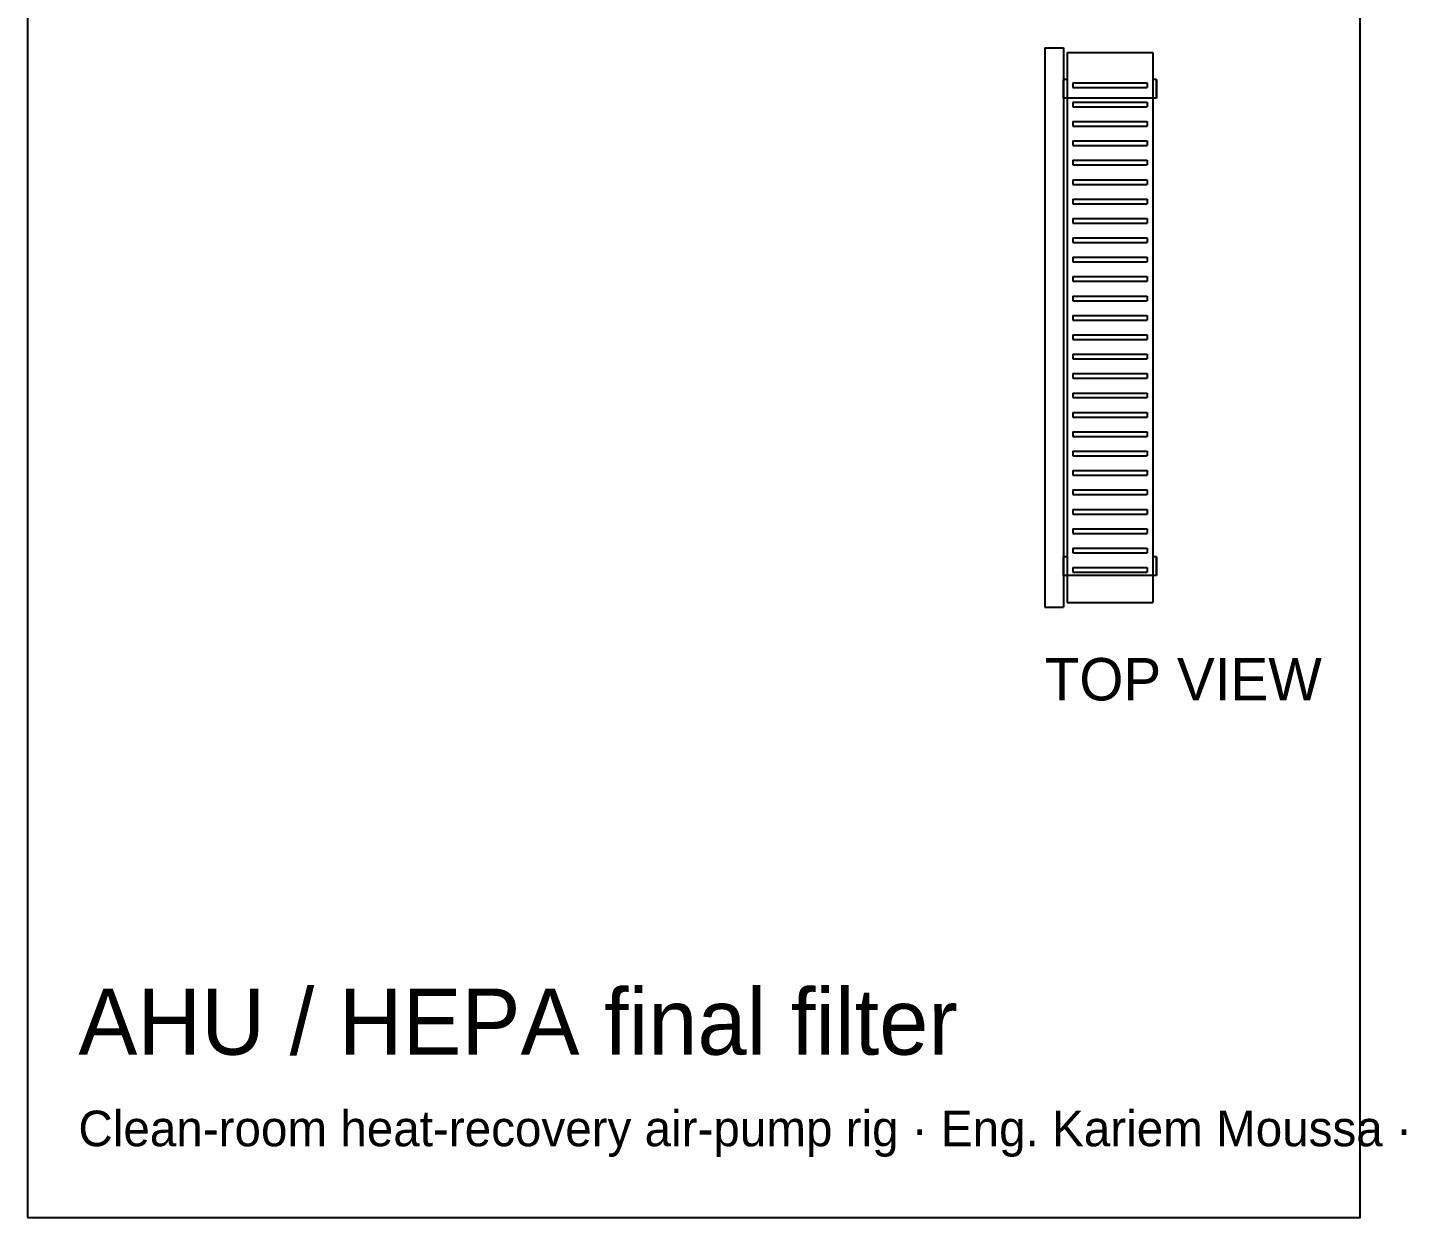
# Model space of a CAD drawing. Header units: millimetres. Extents: x -193 to -71, y -51 to 68.
# Drawn here: x -192.9 to -111.7, y -51.5 to 18.7 of the extents above; entities that cross this region are included whole.
import ezdxf

# ---------------------------------------------------------------- set-up
doc = ezdxf.new("R2010")
doc.units = ezdxf.units.MM
for name, color, linetype in [('BORDER', 7, 'Continuous'), ('HIDDEN', 8, 'Continuous'), ('TEXT', 5, 'Continuous'), ('VISIBLE', 7, 'Continuous')]:
    doc.layers.add(name, color=color, linetype=linetype)

msp = doc.modelspace()

# ---------------------------------------------------------------- linework, layer by layer
at = {"layer": 'BORDER'}
msp.add_lwpolyline([(-192.93, -51.47), (-114.33, -51.47), (-114.33, 67.63), (-192.93, 67.63)], close=True, dxfattribs=at)
at = {"layer": 'HIDDEN'}
for points in [[(-132.93, 17.53), (-131.83, 17.53)], [(-132.93, 17.53), (-132.93, -15.47)], [(-131.83, 17.53), (-131.83, -15.47)], [(-131.61, 17.255), (-126.55, 17.255)], [(-131.61, 17.255), (-131.61, -15.195)], [(-131.61, 17.255), (-126.55, 17.255)], [(-131.61, 17.255), (-126.55, 17.255)], [(-131.61, 17.255), (-131.61, -15.195)], [(-131.61, 17.255), (-131.61, -15.195)], [(-126.55, 17.255), (-126.55, -15.195)], [(-126.55, 17.255), (-126.55, -15.195)], [(-126.55, 17.255), (-126.55, -15.195)], [(-131.83, 15.66), (-131.83, 15.644)], [(-131.83, 15.644), (-131.83, 15.66)], [(-131.83, 15.66), (-131.83, 15.644)], [(-131.83, 15.644), (-131.83, 15.66)], [(-131.83, 15.644), (-131.83, 15.597)], [(-131.83, 15.597), (-131.83, 15.644)], [(-131.83, 15.644), (-131.83, 15.597)], [(-131.83, 15.597), (-131.83, 15.644)], [(-131.83, 15.597), (-131.83, 15.522)], [(-131.83, 15.522), (-131.83, 15.597)], [(-131.83, 15.597), (-131.83, 15.522)], [(-131.83, 15.522), (-131.83, 15.597)], [(-131.83, 15.522), (-131.83, 15.422)], [(-131.83, 15.422), (-131.83, 15.522)], [(-131.83, 15.522), (-131.83, 15.422)], [(-131.83, 15.422), (-131.83, 15.522)], [(-131.28, 15.467), (-126.88, 15.467)], [(-131.28, 15.467), (-126.88, 15.467)], [(-131.28, 15.467), (-131.28, 15.192)], [(-131.28, 15.467), (-131.28, 15.192)], [(-126.88, 15.467), (-126.88, 15.192)], [(-126.88, 15.467), (-126.88, 15.192)], [(-126.33, 15.66), (-126.33, 15.644)], [(-126.33, 15.644), (-126.33, 15.66)], [(-126.33, 15.66), (-126.33, 15.644)], [(-126.33, 15.644), (-126.33, 15.597)], [(-126.33, 15.597), (-126.33, 15.644)], [(-126.33, 15.644), (-126.33, 15.597)], [(-126.33, 15.597), (-126.33, 15.522)], [(-126.33, 15.522), (-126.33, 15.597)], [(-126.33, 15.597), (-126.33, 15.522)], [(-126.33, 15.522), (-126.33, 15.422)], [(-126.33, 15.422), (-126.33, 15.522)], [(-126.33, 15.522), (-126.33, 15.422)], [(-131.83, 15.422), (-131.83, 15.305)], [(-131.83, 15.305), (-131.83, 15.422)], [(-131.83, 15.422), (-131.83, 15.305)], [(-131.83, 15.305), (-131.83, 15.422)], [(-131.83, 15.305), (-131.83, 15.176)], [(-131.83, 15.176), (-131.83, 15.305)], [(-131.83, 15.305), (-131.83, 15.176)], [(-131.83, 15.176), (-131.83, 15.305)], [(-131.83, 15.176), (-131.83, 15.044)], [(-131.83, 15.044), (-131.83, 15.176)], [(-131.83, 15.176), (-131.83, 15.044)], [(-131.83, 15.044), (-131.83, 15.176)], [(-131.83, 15.044), (-131.83, 14.915)], [(-131.83, 14.915), (-131.83, 15.044)], [(-131.83, 15.044), (-131.83, 14.915)], [(-131.83, 14.915), (-131.83, 15.044)], [(-131.83, 14.915), (-131.83, 14.798)], [(-131.83, 14.798), (-131.83, 14.915)], [(-131.83, 14.915), (-131.83, 14.798)], [(-131.83, 14.798), (-131.83, 14.915)], [(-131.83, 14.798), (-131.83, 14.698)], [(-131.83, 14.698), (-131.83, 14.798)], [(-131.83, 14.798), (-131.83, 14.698)], [(-131.83, 14.698), (-131.83, 14.798)], [(-131.83, 14.698), (-131.83, 14.623)], [(-131.83, 14.623), (-131.83, 14.698)], [(-131.83, 14.698), (-131.83, 14.623)], [(-131.83, 14.623), (-131.83, 14.698)], [(-131.83, 14.623), (-131.83, 14.576)], [(-131.83, 14.576), (-131.83, 14.623)], [(-131.83, 14.623), (-131.83, 14.576)], [(-131.83, 14.576), (-131.83, 14.623)], [(-131.28, 15.192), (-126.88, 15.192)], [(-131.28, 15.192), (-126.88, 15.192)], [(-126.33, 15.422), (-126.33, 15.305)], [(-126.33, 15.305), (-126.33, 15.422)], [(-126.33, 15.422), (-126.33, 15.305)], [(-126.33, 15.305), (-126.33, 15.176)], [(-126.33, 15.176), (-126.33, 15.305)], [(-126.33, 15.305), (-126.33, 15.176)], [(-126.33, 15.176), (-126.33, 15.044)], [(-126.33, 15.044), (-126.33, 15.176)], [(-126.33, 15.176), (-126.33, 15.044)], [(-126.33, 15.044), (-126.33, 14.915)], [(-126.33, 14.915), (-126.33, 15.044)], [(-126.33, 15.044), (-126.33, 14.915)], [(-126.33, 14.915), (-126.33, 14.798)], [(-126.33, 14.798), (-126.33, 14.915)], [(-126.33, 14.915), (-126.33, 14.798)], [(-126.33, 14.798), (-126.33, 14.698)], [(-126.33, 14.698), (-126.33, 14.798)], [(-126.33, 14.798), (-126.33, 14.698)], [(-126.33, 14.698), (-126.33, 14.623)], [(-126.33, 14.623), (-126.33, 14.698)], [(-126.33, 14.698), (-126.33, 14.623)], [(-126.33, 14.623), (-126.33, 14.576)], [(-126.33, 14.576), (-126.33, 14.623)], [(-126.33, 14.623), (-126.33, 14.576)], [(-131.83, 14.576), (-131.83, 14.56)], [(-131.83, 14.56), (-131.83, 14.576)], [(-131.83, 14.576), (-131.83, 14.56)], [(-131.83, 14.56), (-131.83, 14.576)], [(-126.33, 14.56), (-131.83, 14.56)], [(-126.55, 14.56), (-131.61, 14.56)], [(-131.28, 14.323), (-126.88, 14.323)], [(-131.28, 14.323), (-126.88, 14.323)], [(-131.28, 14.323), (-131.28, 14.048)], [(-131.28, 14.323), (-131.28, 14.048)], [(-131.28, 14.048), (-126.88, 14.048)], [(-131.28, 14.048), (-126.88, 14.048)], [(-126.88, 14.323), (-126.88, 14.048)], [(-126.88, 14.323), (-126.88, 14.048)], [(-126.33, 14.576), (-126.33, 14.56)], [(-126.33, 14.56), (-126.33, 14.576)], [(-126.33, 14.576), (-126.33, 14.56)], [(-131.28, 13.179), (-126.88, 13.179)], [(-131.28, 13.179), (-126.88, 13.179)], [(-131.28, 13.179), (-131.28, 12.904)], [(-131.28, 13.179), (-131.28, 12.904)], [(-126.88, 13.179), (-126.88, 12.904)], [(-126.88, 13.179), (-126.88, 12.904)], [(-131.28, 12.904), (-126.88, 12.904)], [(-131.28, 12.904), (-126.88, 12.904)], [(-131.28, 12.035), (-126.88, 12.035)], [(-131.28, 12.035), (-126.88, 12.035)], [(-131.28, 12.035), (-131.28, 11.76)], [(-131.28, 12.035), (-131.28, 11.76)], [(-131.28, 11.76), (-126.88, 11.76)], [(-131.28, 11.76), (-126.88, 11.76)], [(-126.88, 12.035), (-126.88, 11.76)], [(-126.88, 12.035), (-126.88, 11.76)], [(-131.28, 10.891), (-126.88, 10.891)], [(-131.28, 10.891), (-126.88, 10.891)], [(-131.28, 10.891), (-131.28, 10.616)], [(-131.28, 10.891), (-131.28, 10.616)], [(-131.28, 10.616), (-126.88, 10.616)], [(-131.28, 10.616), (-126.88, 10.616)], [(-126.88, 10.891), (-126.88, 10.616)], [(-126.88, 10.891), (-126.88, 10.616)], [(-131.28, 9.747), (-126.88, 9.747)], [(-131.28, 9.747), (-126.88, 9.747)], [(-131.28, 9.747), (-131.28, 9.472)], [(-131.28, 9.747), (-131.28, 9.472)], [(-126.88, 9.747), (-126.88, 9.472)], [(-126.88, 9.747), (-126.88, 9.472)], [(-131.28, 9.472), (-126.88, 9.472)], [(-131.28, 9.472), (-126.88, 9.472)], [(-131.28, 8.603), (-126.88, 8.603)], [(-131.28, 8.603), (-126.88, 8.603)], [(-131.28, 8.603), (-131.28, 8.328)], [(-131.28, 8.603), (-131.28, 8.328)], [(-131.28, 8.328), (-126.88, 8.328)], [(-131.28, 8.328), (-126.88, 8.328)], [(-126.88, 8.603), (-126.88, 8.328)], [(-126.88, 8.603), (-126.88, 8.328)], [(-131.28, 7.459), (-126.88, 7.459)], [(-131.28, 7.459), (-126.88, 7.459)], [(-131.28, 7.459), (-131.28, 7.184)], [(-131.28, 7.459), (-131.28, 7.184)], [(-126.88, 7.459), (-126.88, 7.184)], [(-126.88, 7.459), (-126.88, 7.184)], [(-131.28, 7.184), (-126.88, 7.184)], [(-131.28, 7.184), (-126.88, 7.184)], [(-131.28, 6.315), (-126.88, 6.315)], [(-131.28, 6.315), (-126.88, 6.315)], [(-131.28, 6.315), (-131.28, 6.04)], [(-131.28, 6.315), (-131.28, 6.04)], [(-131.28, 6.04), (-126.88, 6.04)], [(-131.28, 6.04), (-126.88, 6.04)], [(-126.88, 6.315), (-126.88, 6.04)], [(-126.88, 6.315), (-126.88, 6.04)], [(-131.28, 5.171), (-126.88, 5.171)], [(-131.28, 5.171), (-126.88, 5.171)], [(-131.28, 5.171), (-131.28, 4.896)], [(-131.28, 5.171), (-131.28, 4.896)], [(-131.28, 4.896), (-126.88, 4.896)], [(-131.28, 4.896), (-126.88, 4.896)], [(-126.88, 5.171), (-126.88, 4.896)], [(-126.88, 5.171), (-126.88, 4.896)], [(-131.28, 4.027), (-126.88, 4.027)], [(-131.28, 4.027), (-126.88, 4.027)], [(-131.28, 4.027), (-131.28, 3.752)], [(-131.28, 4.027), (-131.28, 3.752)], [(-131.28, 3.752), (-126.88, 3.752)], [(-131.28, 3.752), (-126.88, 3.752)], [(-126.88, 4.027), (-126.88, 3.752)], [(-126.88, 4.027), (-126.88, 3.752)], [(-131.28, 2.883), (-126.88, 2.883)], [(-131.28, 2.883), (-126.88, 2.883)], [(-131.28, 2.883), (-131.28, 2.608)], [(-131.28, 2.883), (-131.28, 2.608)], [(-131.28, 2.608), (-126.88, 2.608)], [(-131.28, 2.608), (-126.88, 2.608)], [(-126.88, 2.883), (-126.88, 2.608)], [(-126.88, 2.883), (-126.88, 2.608)], [(-131.28, 1.739), (-126.88, 1.739)], [(-131.28, 1.739), (-126.88, 1.739)], [(-131.28, 1.739), (-131.28, 1.464)], [(-131.28, 1.739), (-131.28, 1.464)], [(-126.88, 1.739), (-126.88, 1.464)], [(-126.88, 1.739), (-126.88, 1.464)], [(-131.28, 1.464), (-126.88, 1.464)], [(-131.28, 1.464), (-126.88, 1.464)], [(-131.28, 0.595), (-126.88, 0.595)], [(-131.28, 0.595), (-126.88, 0.595)], [(-131.28, 0.595), (-131.28, 0.32)], [(-131.28, 0.595), (-131.28, 0.32)], [(-131.28, 0.32), (-126.88, 0.32)], [(-131.28, 0.32), (-126.88, 0.32)], [(-126.88, 0.595), (-126.88, 0.32)], [(-126.88, 0.595), (-126.88, 0.32)], [(-131.28, -0.549), (-126.88, -0.549)], [(-131.28, -0.549), (-126.88, -0.549)], [(-131.28, -0.549), (-131.28, -0.824)], [(-131.28, -0.549), (-131.28, -0.824)], [(-126.88, -0.549), (-126.88, -0.824)], [(-126.88, -0.549), (-126.88, -0.824)], [(-131.28, -0.824), (-126.88, -0.824)], [(-131.28, -0.824), (-126.88, -0.824)], [(-131.28, -1.693), (-126.88, -1.693)], [(-131.28, -1.693), (-126.88, -1.693)], [(-131.28, -1.693), (-131.28, -1.968)], [(-131.28, -1.693), (-131.28, -1.968)], [(-131.28, -1.968), (-126.88, -1.968)], [(-131.28, -1.968), (-126.88, -1.968)], [(-126.88, -1.693), (-126.88, -1.968)], [(-126.88, -1.693), (-126.88, -1.968)], [(-131.28, -2.837), (-126.88, -2.837)], [(-131.28, -2.837), (-126.88, -2.837)], [(-131.28, -2.837), (-131.28, -3.112)], [(-131.28, -2.837), (-131.28, -3.112)], [(-131.28, -3.112), (-126.88, -3.112)], [(-131.28, -3.112), (-126.88, -3.112)], [(-126.88, -2.837), (-126.88, -3.112)], [(-126.88, -2.837), (-126.88, -3.112)], [(-131.28, -3.981), (-126.88, -3.981)], [(-131.28, -3.981), (-126.88, -3.981)], [(-131.28, -3.981), (-131.28, -4.256)], [(-131.28, -3.981), (-131.28, -4.256)], [(-126.88, -3.981), (-126.88, -4.256)], [(-126.88, -3.981), (-126.88, -4.256)], [(-131.28, -4.256), (-126.88, -4.256)], [(-131.28, -4.256), (-126.88, -4.256)], [(-131.28, -5.125), (-126.88, -5.125)], [(-131.28, -5.125), (-126.88, -5.125)], [(-131.28, -5.125), (-131.28, -5.4)], [(-131.28, -5.125), (-131.28, -5.4)], [(-131.28, -5.4), (-126.88, -5.4)], [(-131.28, -5.4), (-126.88, -5.4)], [(-126.88, -5.125), (-126.88, -5.4)], [(-126.88, -5.125), (-126.88, -5.4)], [(-131.28, -6.269), (-126.88, -6.269)], [(-131.28, -6.269), (-126.88, -6.269)], [(-131.28, -6.269), (-131.28, -6.544)], [(-131.28, -6.269), (-131.28, -6.544)], [(-126.88, -6.269), (-126.88, -6.544)], [(-126.88, -6.269), (-126.88, -6.544)], [(-131.28, -6.544), (-126.88, -6.544)], [(-131.28, -6.544), (-126.88, -6.544)], [(-131.28, -7.413), (-126.88, -7.413)], [(-131.28, -7.413), (-126.88, -7.413)], [(-131.28, -7.413), (-131.28, -7.688)], [(-131.28, -7.413), (-131.28, -7.688)], [(-131.28, -7.688), (-126.88, -7.688)], [(-131.28, -7.688), (-126.88, -7.688)], [(-126.88, -7.413), (-126.88, -7.688)], [(-126.88, -7.413), (-126.88, -7.688)], [(-131.28, -8.556), (-126.88, -8.556)], [(-131.28, -8.556), (-126.88, -8.556)], [(-131.28, -8.556), (-131.28, -8.832)], [(-131.28, -8.556), (-131.28, -8.832)], [(-131.28, -8.832), (-126.88, -8.832)], [(-131.28, -8.832), (-126.88, -8.832)], [(-126.88, -8.556), (-126.88, -8.832)], [(-126.88, -8.556), (-126.88, -8.832)], [(-131.28, -9.701), (-126.88, -9.701)], [(-131.28, -9.701), (-126.88, -9.701)], [(-131.28, -9.701), (-131.28, -9.976)], [(-131.28, -9.701), (-131.28, -9.976)], [(-126.88, -9.701), (-126.88, -9.976)], [(-126.88, -9.701), (-126.88, -9.976)], [(-131.28, -9.976), (-126.88, -9.976)], [(-131.28, -9.976), (-126.88, -9.976)], [(-131.28, -10.845), (-126.88, -10.845)], [(-131.28, -10.845), (-126.88, -10.845)], [(-131.28, -10.845), (-131.28, -11.12)], [(-131.28, -10.845), (-131.28, -11.12)], [(-131.28, -11.12), (-126.88, -11.12)], [(-131.28, -11.12), (-126.88, -11.12)], [(-126.88, -10.845), (-126.88, -11.12)], [(-126.88, -10.845), (-126.88, -11.12)], [(-131.28, -11.989), (-126.88, -11.989)], [(-131.28, -11.989), (-126.88, -11.989)], [(-131.28, -11.989), (-131.28, -12.264)], [(-131.28, -11.989), (-131.28, -12.264)], [(-126.88, -11.989), (-126.88, -12.264)], [(-126.88, -11.989), (-126.88, -12.264)], [(-131.83, -12.5), (-131.83, -12.516)], [(-131.83, -12.516), (-131.83, -12.5)], [(-131.83, -12.5), (-131.83, -12.516)], [(-131.83, -12.516), (-131.83, -12.5)], [(-131.83, -12.516), (-131.83, -12.563)], [(-131.83, -12.563), (-131.83, -12.516)], [(-131.83, -12.516), (-131.83, -12.563)], [(-131.83, -12.563), (-131.83, -12.516)], [(-131.83, -12.563), (-131.83, -12.638)], [(-131.83, -12.638), (-131.83, -12.563)], [(-131.83, -12.563), (-131.83, -12.638)], [(-131.83, -12.638), (-131.83, -12.563)], [(-131.83, -12.638), (-131.83, -12.738)], [(-131.83, -12.738), (-131.83, -12.638)], [(-131.83, -12.638), (-131.83, -12.738)], [(-131.83, -12.738), (-131.83, -12.638)], [(-131.83, -12.738), (-131.83, -12.855)], [(-131.83, -12.855), (-131.83, -12.738)], [(-131.83, -12.738), (-131.83, -12.855)], [(-131.83, -12.855), (-131.83, -12.738)], [(-131.83, -12.855), (-131.83, -12.984)], [(-131.83, -12.984), (-131.83, -12.855)], [(-131.83, -12.855), (-131.83, -12.984)], [(-131.83, -12.984), (-131.83, -12.855)], [(-131.83, -12.984), (-131.83, -13.116)], [(-131.83, -13.116), (-131.83, -12.984)], [(-131.83, -12.984), (-131.83, -13.116)], [(-131.83, -13.116), (-131.83, -12.984)], [(-131.28, -12.264), (-126.88, -12.264)], [(-131.28, -12.264), (-126.88, -12.264)], [(-126.33, -12.5), (-126.33, -12.516)], [(-126.33, -12.516), (-126.33, -12.5)], [(-126.33, -12.5), (-126.33, -12.516)], [(-126.33, -12.516), (-126.33, -12.563)], [(-126.33, -12.563), (-126.33, -12.516)], [(-126.33, -12.516), (-126.33, -12.563)], [(-126.33, -12.563), (-126.33, -12.638)], [(-126.33, -12.638), (-126.33, -12.563)], [(-126.33, -12.563), (-126.33, -12.638)], [(-126.33, -12.638), (-126.33, -12.738)], [(-126.33, -12.738), (-126.33, -12.638)], [(-126.33, -12.638), (-126.33, -12.738)], [(-126.33, -12.738), (-126.33, -12.855)], [(-126.33, -12.855), (-126.33, -12.738)], [(-126.33, -12.738), (-126.33, -12.855)], [(-126.33, -12.855), (-126.33, -12.984)], [(-126.33, -12.984), (-126.33, -12.855)], [(-126.33, -12.855), (-126.33, -12.984)], [(-126.33, -12.984), (-126.33, -13.116)], [(-126.33, -13.116), (-126.33, -12.984)], [(-126.33, -12.984), (-126.33, -13.116)], [(-131.83, -13.116), (-131.83, -13.245)], [(-131.83, -13.245), (-131.83, -13.116)], [(-131.83, -13.116), (-131.83, -13.245)], [(-131.83, -13.245), (-131.83, -13.116)], [(-131.83, -13.245), (-131.83, -13.362)], [(-131.83, -13.362), (-131.83, -13.245)], [(-131.83, -13.245), (-131.83, -13.362)], [(-131.83, -13.362), (-131.83, -13.245)], [(-131.83, -13.362), (-131.83, -13.462)], [(-131.83, -13.462), (-131.83, -13.362)], [(-131.83, -13.362), (-131.83, -13.462)], [(-131.83, -13.462), (-131.83, -13.362)], [(-131.83, -13.462), (-131.83, -13.537)], [(-131.83, -13.537), (-131.83, -13.462)], [(-131.83, -13.462), (-131.83, -13.537)], [(-131.83, -13.537), (-131.83, -13.462)], [(-131.83, -13.537), (-131.83, -13.584)], [(-131.83, -13.584), (-131.83, -13.537)], [(-131.83, -13.537), (-131.83, -13.584)], [(-131.83, -13.584), (-131.83, -13.537)], [(-131.83, -13.584), (-131.83, -13.6)], [(-131.83, -13.6), (-131.83, -13.584)], [(-131.83, -13.584), (-131.83, -13.6)], [(-131.83, -13.6), (-131.83, -13.584)], [(-126.33, -13.6), (-131.83, -13.6)], [(-126.55, -13.6), (-131.61, -13.6)], [(-131.28, -13.133), (-126.88, -13.133)], [(-131.28, -13.133), (-126.88, -13.133)], [(-131.28, -13.133), (-131.28, -13.408)], [(-131.28, -13.133), (-131.28, -13.408)], [(-131.28, -13.408), (-126.88, -13.408)], [(-131.28, -13.408), (-126.88, -13.408)], [(-126.88, -13.133), (-126.88, -13.408)], [(-126.88, -13.133), (-126.88, -13.408)], [(-126.33, -13.116), (-126.33, -13.245)], [(-126.33, -13.245), (-126.33, -13.116)], [(-126.33, -13.116), (-126.33, -13.245)], [(-126.33, -13.245), (-126.33, -13.362)], [(-126.33, -13.362), (-126.33, -13.245)], [(-126.33, -13.245), (-126.33, -13.362)], [(-126.33, -13.362), (-126.33, -13.462)], [(-126.33, -13.462), (-126.33, -13.362)], [(-126.33, -13.362), (-126.33, -13.462)], [(-126.33, -13.462), (-126.33, -13.537)], [(-126.33, -13.537), (-126.33, -13.462)], [(-126.33, -13.462), (-126.33, -13.537)], [(-126.33, -13.537), (-126.33, -13.584)], [(-126.33, -13.584), (-126.33, -13.537)], [(-126.33, -13.537), (-126.33, -13.584)], [(-126.33, -13.584), (-126.33, -13.6)], [(-126.33, -13.6), (-126.33, -13.584)], [(-126.33, -13.584), (-126.33, -13.6)], [(-131.61, -15.195), (-126.55, -15.195)], [(-131.61, -15.195), (-126.55, -15.195)], [(-131.61, -15.195), (-126.55, -15.195)], [(-132.93, -15.47), (-131.83, -15.47)]]:
    msp.add_lwpolyline(points, dxfattribs=at)
at = {"layer": 'VISIBLE'}
for points in [[(-132.93, 17.53), (-131.83, 17.53)], [(-132.93, 17.53), (-132.93, -15.47)], [(-131.83, 17.53), (-131.83, -15.47)], [(-131.61, 17.255), (-126.55, 17.255)], [(-131.61, 17.255), (-131.61, -15.195)], [(-126.55, 17.255), (-126.55, -15.195)], [(-131.61, 15.66), (-131.83, 15.66)], [(-126.33, 15.66), (-126.55, 15.66)], [(-126.33, 15.644), (-126.33, 15.66)], [(-126.33, 15.597), (-126.33, 15.644)], [(-126.33, 15.522), (-126.33, 15.597)], [(-126.33, 15.422), (-126.33, 15.522)], [(-126.33, 15.305), (-126.33, 15.422)], [(-126.33, 15.176), (-126.33, 15.305)], [(-126.33, 15.044), (-126.33, 15.176)], [(-126.33, 14.915), (-126.33, 15.044)], [(-126.33, 14.798), (-126.33, 14.915)], [(-126.33, 14.698), (-126.33, 14.798)], [(-126.33, 14.623), (-126.33, 14.698)], [(-126.33, 14.576), (-126.33, 14.623)], [(-131.61, 14.56), (-131.83, 14.56)], [(-126.33, 14.56), (-126.55, 14.56)], [(-126.33, 14.56), (-126.33, 14.576)], [(-131.61, -12.5), (-131.83, -12.5)], [(-126.33, -12.5), (-126.55, -12.5)], [(-126.33, -12.516), (-126.33, -12.5)], [(-126.33, -12.563), (-126.33, -12.516)], [(-126.33, -12.638), (-126.33, -12.563)], [(-126.33, -12.738), (-126.33, -12.638)], [(-126.33, -12.855), (-126.33, -12.738)], [(-126.33, -12.984), (-126.33, -12.855)], [(-126.33, -13.116), (-126.33, -12.984)], [(-131.61, -13.6), (-131.83, -13.6)], [(-126.33, -13.6), (-126.55, -13.6)], [(-126.33, -13.245), (-126.33, -13.116)], [(-126.33, -13.362), (-126.33, -13.245)], [(-126.33, -13.462), (-126.33, -13.362)], [(-126.33, -13.537), (-126.33, -13.462)], [(-126.33, -13.584), (-126.33, -13.537)], [(-126.33, -13.6), (-126.33, -13.584)], [(-131.61, -15.195), (-126.55, -15.195)], [(-132.93, -15.47), (-131.83, -15.47)]]:
    msp.add_lwpolyline(points, dxfattribs=at)

# ---------------------------------------------------------------- texts
at = {"layer": 'TEXT'}
for s, height, p in [('TOP VIEW', 2.5, (-132.93, -20.97)), ('AHU / HEPA final filter', 3.9, (-189.93, -41.87)), ('Clean-room heat-recovery air-pump rig · Eng. Kariem Moussa · GIU · mm · first-angle projection', 2.1, (-189.93, -47.27))]:
    msp.add_text(s, height=height, dxfattribs=at).set_placement(p)

doc.saveas('drawing.dxf')
